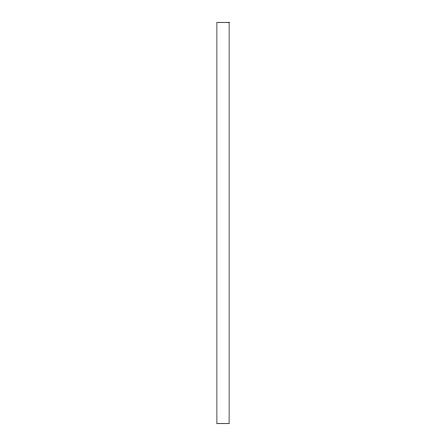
<?xml version="1.0" encoding="UTF-8"?>
<svg xmlns="http://www.w3.org/2000/svg" width="446" height="446" viewBox="0 0 446 446"><rect width="100%" height="100%" fill="white"/><g stroke="black" fill="none" stroke-linecap="round" stroke-linejoin="round"><path stroke-width="0.67" d="M229.11 22.3L216.89 22.3L216.89 423.7L229.11 423.7L229.11 22.3"/></g></svg>
